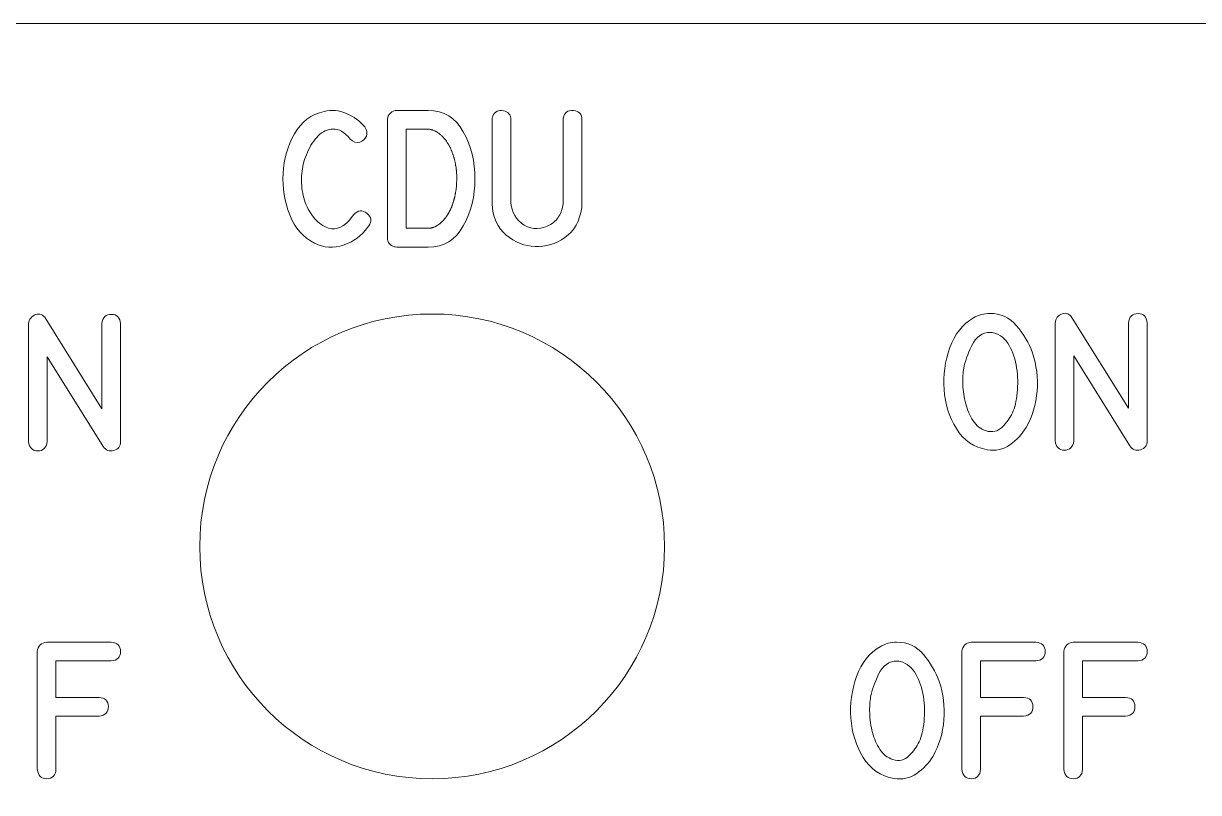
# Model space of a CAD drawing. Header units: millimetres. Extents: x -77 to 69, y -94 to 121.
# Drawn here: x -27.13 to 3.21, y 101.46 to 121.31 of the extents above; entities that cross this region are included whole.
import ezdxf

# ---------------------------------------------------------------- set-up
doc = ezdxf.new("R2010")
doc.units = ezdxf.units.MM
doc.header["$MEASUREMENT"] = 0
doc.layers.add('Cut', color=7, linetype='Continuous')
doc.layers.add('Engrave', color=7, linetype='Continuous', plot=False)

msp = doc.modelspace()

# ---------------------------------------------------------------- linework, layer by layer
at = {"layer": 'Cut', "color": 250, "lineweight": 9}
msp.add_ellipse((-16.5769, 107.8133), major_axis=(6.0001, 0), ratio=0.9999833, dxfattribs=at)
at = {"layer": 'Cut', "lineweight": 9}
msp.add_open_spline([(58.6855, 119.8133), (58.6853, 120.2114), (58.5269, 120.5931), (58.2452, 120.8744), (58.2452, 120.8744), (57.9636, 121.1557), (57.5836, 121.3136), (57.1855, 121.3133), (57.1855, 121.3133), (57.1855, 121.3133), (-64.3395, 121.3133), (-64.3395, 121.3133), (-64.3395, 121.3133), (-64.7375, 121.3131), (-65.1192, 121.1547), (-65.4005, 120.873), (-65.4005, 120.873), (-65.6818, 120.5914), (-65.8397, 120.2114), (-65.8395, 119.8133), (-65.8395, 119.8133), (-65.8395, 119.8133), (-65.8395, 107.8258), (-65.8395, 107.8258), (-65.8395, 107.8258), (-65.8385, 106.2355), (-66.4692, 104.71), (-67.593, 103.5848), (-67.593, 103.5848), (-68.7168, 102.4595), (-70.2492, 101.8268), (-71.8395, 101.8258), (-71.8395, 101.8258), (-71.8395, 101.8258), (-74.302, 101.8258), (-74.302, 101.8258), (-74.302, 101.8258), (-74.7, 101.8256), (-75.0817, 101.6672), (-75.363, 101.3855), (-75.363, 101.3855), (-75.6443, 101.1039), (-75.8022, 100.7239), (-75.802, 100.3258), (-75.802, 100.3258), (-75.802, 100.3258), (-75.802, 77.2258), (-75.802, 77.2258), (-75.802, 77.2258), (-75.8017, 76.8277), (-75.6433, 76.4461), (-75.3617, 76.1648), (-75.3617, 76.1648), (-75.08, 75.8835), (-74.7, 75.7256), (-74.302, 75.7258), (-74.302, 75.7258), (-74.302, 75.7258), (-71.8395, 75.7258), (-71.8395, 75.7258), (-71.8395, 75.7258), (-70.2492, 75.7268), (-68.7236, 75.0961), (-67.5984, 73.9723), (-67.5984, 73.9723), (-66.4732, 72.8485), (-65.8405, 71.3161), (-65.8395, 69.7258), (-65.8395, 69.7258), (-65.8395, 69.7258), (-65.8395, 57.7383), (-65.8395, 57.7383), (-65.8395, 57.7383), (-65.8392, 57.3402), (-65.6808, 56.9586), (-65.3992, 56.6773), (-65.3992, 56.6773), (-65.1175, 56.396), (-64.7375, 56.2381), (-64.3395, 56.2383), (-64.3395, 56.2383), (-64.3395, 56.2383), (57.1855, 56.2383), (57.1855, 56.2383), (57.1855, 56.2383), (57.5836, 56.2386), (57.9653, 56.397), (58.2466, 56.6786), (58.2466, 56.6786), (58.5279, 56.9603), (58.6858, 57.3402), (58.6855, 57.7383), (58.6855, 57.7383), (58.6855, 57.7383), (58.6855, 69.7258), (58.6855, 69.7258), (58.6855, 69.7258), (58.6845, 71.3161), (59.3153, 72.8417), (60.4391, 73.9669), (60.4391, 73.9669), (61.5629, 75.0921), (63.0952, 75.7248), (64.6855, 75.7258), (64.6855, 75.7258), (64.6855, 75.7258), (67.148, 75.7258), (67.148, 75.7258), (67.148, 75.7258), (67.5461, 75.7261), (67.9278, 75.8845), (68.2091, 76.1661), (68.2091, 76.1661), (68.4904, 76.4478), (68.6483, 76.8277), (68.648, 77.2258), (68.648, 77.2258), (68.648, 77.2258), (68.648, 100.3258), (68.648, 100.3258), (68.648, 100.3258), (68.6478, 100.7239), (68.4894, 101.1056), (68.2077, 101.3869), (68.2077, 101.3869), (67.9261, 101.6682), (67.5461, 101.8261), (67.148, 101.8258), (67.148, 101.8258), (67.148, 101.8258), (64.6855, 101.8258), (64.6855, 101.8258), (64.6855, 101.8258), (63.0952, 101.8248), (61.5697, 102.4556), (60.4445, 103.5794), (60.4445, 103.5794), (59.3192, 104.7032), (58.6865, 106.2355), (58.6855, 107.8258), (58.6855, 107.8258), (58.6855, 107.8258), (58.6855, 119.8133), (58.6855, 119.8133)], degree=3, knots=[0, 0, 0, 0, 0.027027, 0.027027, 0.027027, 0.027027, 0.0540541, 0.0540541, 0.0540541, 0.0540541, 0.0810811, 0.0810811, 0.0810811, 0.0810811, 0.1081081, 0.1081081, 0.1081081, 0.1081081, 0.1351351, 0.1351351, 0.1351351, 0.1351351, 0.1621622, 0.1621622, 0.1621622, 0.1621622, 0.1891892, 0.1891892, 0.1891892, 0.1891892, 0.2162162, 0.2162162, 0.2162162, 0.2162162, 0.2432432, 0.2432432, 0.2432432, 0.2432432, 0.2702703, 0.2702703, 0.2702703, 0.2702703, 0.2972973, 0.2972973, 0.2972973, 0.2972973, 0.3243243, 0.3243243, 0.3243243, 0.3243243, 0.3513514, 0.3513514, 0.3513514, 0.3513514, 0.3783784, 0.3783784, 0.3783784, 0.3783784, 0.4054054, 0.4054054, 0.4054054, 0.4054054, 0.4324324, 0.4324324, 0.4324324, 0.4324324, 0.4594595, 0.4594595, 0.4594595, 0.4594595, 0.4864865, 0.4864865, 0.4864865, 0.4864865, 0.5135135, 0.5135135, 0.5135135, 0.5135135, 0.5405405, 0.5405405, 0.5405405, 0.5405405, 0.5675676, 0.5675676, 0.5675676, 0.5675676, 0.5945946, 0.5945946, 0.5945946, 0.5945946, 0.6216216, 0.6216216, 0.6216216, 0.6216216, 0.6486486, 0.6486486, 0.6486486, 0.6486486, 0.6756757, 0.6756757, 0.6756757, 0.6756757, 0.7027027, 0.7027027, 0.7027027, 0.7027027, 0.7297297, 0.7297297, 0.7297297, 0.7297297, 0.7567568, 0.7567568, 0.7567568, 0.7567568, 0.7837838, 0.7837838, 0.7837838, 0.7837838, 0.8108108, 0.8108108, 0.8108108, 0.8108108, 0.8378378, 0.8378378, 0.8378378, 0.8378378, 0.8648649, 0.8648649, 0.8648649, 0.8648649, 0.8918919, 0.8918919, 0.8918919, 0.8918919, 0.9189189, 0.9189189, 0.9189189, 0.9189189, 0.9459459, 0.9459459, 0.9459459, 0.9459459, 1, 1, 1, 1], dxfattribs=at)
at = {"layer": 'Engrave', "color": 240, "lineweight": 9}
for points, knots in [([(-18.2116, 116.092), (-18.2116, 116.092), (-18.2269, 116.0691), (-18.2269, 116.0691), (-18.2269, 116.0691), (-18.2304, 116.065), (-18.2333, 116.0608), (-18.2357, 116.0573), (-18.2357, 116.0573), (-18.2374, 116.0538), (-18.2398, 116.0503), (-18.2421, 116.0467), (-18.2421, 116.0467), (-18.3997, 115.8345), (-18.6061, 115.6834), (-18.8618, 115.5928), (-18.8618, 115.5928), (-19.117, 115.5029), (-19.3687, 115.5193), (-19.6168, 115.6422), (-19.6168, 115.6422), (-19.9049, 115.7857), (-20.1165, 116.0291), (-20.2518, 116.3724), (-20.2518, 116.3724), (-20.3864, 116.7158), (-20.4446, 117.0727), (-20.4258, 117.4431), (-20.4258, 117.4431), (-20.4064, 117.8135), (-20.3088, 118.1533), (-20.133, 118.4638), (-20.133, 118.4638), (-19.9566, 118.7736), (-19.7008, 118.9677), (-19.3651, 119.0459), (-19.3651, 119.0459), (-19.1723, 119.0905), (-18.98, 119.0717), (-18.7883, 118.99), (-18.7883, 118.99), (-18.5967, 118.9077), (-18.4391, 118.7925), (-18.3162, 118.6443), (-18.3162, 118.6443), (-18.315, 118.6443), (-18.3121, 118.6408), (-18.308, 118.6325), (-18.308, 118.6325), (-18.2551, 118.5637), (-18.2439, 118.4879), (-18.2751, 118.4062), (-18.2751, 118.4062), (-18.3062, 118.3239), (-18.3627, 118.2727), (-18.4456, 118.2515), (-18.4456, 118.2515), (-18.5338, 118.2286), (-18.6155, 118.2551), (-18.6902, 118.3309), (-18.6902, 118.3309), (-18.8442, 118.5102), (-18.9924, 118.5961), (-19.1346, 118.5896), (-19.1346, 118.5896), (-19.2769, 118.5826), (-19.4045, 118.5238), (-19.5168, 118.4138), (-19.5168, 118.4138), (-19.6297, 118.3033), (-19.7232, 118.1622), (-19.7979, 117.9899), (-19.7979, 117.9899), (-19.8725, 117.8176), (-19.9184, 117.6565), (-19.9354, 117.506), (-19.9354, 117.506), (-19.956, 117.3385), (-19.9542, 117.1697), (-19.9296, 117.0004), (-19.9296, 117.0004), (-19.9049, 116.8311), (-19.8531, 116.6717), (-19.7737, 116.5224), (-19.7737, 116.5224), (-19.6356, 116.2607), (-19.4621, 116.0967), (-19.2528, 116.0309), (-19.2528, 116.0309), (-19.0429, 115.9644), (-18.8383, 116.065), (-18.6384, 116.3313), (-18.6384, 116.3313), (-18.629, 116.3425), (-18.6184, 116.3578), (-18.6055, 116.376), (-18.6055, 116.376), (-18.4979, 116.4953), (-18.3838, 116.5077), (-18.2639, 116.413), (-18.2639, 116.413), (-18.144, 116.3184), (-18.1263, 116.2114), (-18.2116, 116.092)], [0, 0, 0, 0, 0.037037, 0.037037, 0.037037, 0.037037, 0.0740741, 0.0740741, 0.0740741, 0.0740741, 0.1111111, 0.1111111, 0.1111111, 0.1111111, 0.1481481, 0.1481481, 0.1481481, 0.1481481, 0.1851852, 0.1851852, 0.1851852, 0.1851852, 0.2222222, 0.2222222, 0.2222222, 0.2222222, 0.2592593, 0.2592593, 0.2592593, 0.2592593, 0.2962963, 0.2962963, 0.2962963, 0.2962963, 0.3333333, 0.3333333, 0.3333333, 0.3333333, 0.3703704, 0.3703704, 0.3703704, 0.3703704, 0.4074074, 0.4074074, 0.4074074, 0.4074074, 0.4444444, 0.4444444, 0.4444444, 0.4444444, 0.4814815, 0.4814815, 0.4814815, 0.4814815, 0.5185185, 0.5185185, 0.5185185, 0.5185185, 0.5555556, 0.5555556, 0.5555556, 0.5555556, 0.5925926, 0.5925926, 0.5925926, 0.5925926, 0.6296296, 0.6296296, 0.6296296, 0.6296296, 0.6666667, 0.6666667, 0.6666667, 0.6666667, 0.7037037, 0.7037037, 0.7037037, 0.7037037, 0.7407407, 0.7407407, 0.7407407, 0.7407407, 0.7777778, 0.7777778, 0.7777778, 0.7777778, 0.8148148, 0.8148148, 0.8148148, 0.8148148, 0.8518519, 0.8518519, 0.8518519, 0.8518519, 0.8888889, 0.8888889, 0.8888889, 0.8888889, 0.9259259, 0.9259259, 0.9259259, 0.9259259, 1, 1, 1, 1]), ([(-17.4895, 119.0682), (-17.4895, 119.0682), (-16.6782, 119.0682), (-16.6782, 119.0682), (-16.6782, 119.0682), (-16.2748, 119.0682), (-15.9732, 118.8848), (-15.7721, 118.5173), (-15.7721, 118.5173), (-15.5711, 118.1498), (-15.4705, 117.7453), (-15.4705, 117.3043), (-15.4705, 117.3043), (-15.4705, 116.8634), (-15.5716, 116.4595), (-15.7727, 116.092), (-15.7727, 116.092), (-15.9744, 115.7245), (-16.276, 115.5405), (-16.6782, 115.5405), (-16.6782, 115.5405), (-16.6782, 115.5405), (-17.4895, 115.5405), (-17.4895, 115.5405), (-17.4895, 115.5405), (-17.4895, 115.5405), (-17.486, 115.5405), (-17.486, 115.5405), (-17.486, 115.5405), (-17.486, 115.5405), (-17.4895, 115.5405), (-17.4895, 115.5405), (-17.4895, 115.5405), (-17.5272, 115.5464), (-17.5477, 115.5499), (-17.5513, 115.5511), (-17.5513, 115.5511), (-17.6706, 115.5793), (-17.73, 115.6575), (-17.7288, 115.7851), (-17.7288, 115.7851), (-17.7288, 115.7851), (-17.7306, 115.7851), (-17.7306, 115.7851), (-17.7306, 115.7851), (-17.7306, 115.7851), (-17.7288, 118.8271), (-17.7288, 118.8271), (-17.7288, 118.8271), (-17.73, 118.8307), (-17.7306, 118.8354), (-17.7306, 118.8407), (-17.7306, 118.8407), (-17.7271, 118.9042), (-17.7024, 118.9577), (-17.6559, 119.0018), (-17.6559, 119.0018), (-17.6089, 119.0459), (-17.553, 119.0682), (-17.4878, 119.0682), (-17.4878, 119.0682), (-17.4878, 119.0682), (-17.4895, 119.0682), (-17.4895, 119.0682)], [0, 0, 0, 0, 0.0588235, 0.0588235, 0.0588235, 0.0588235, 0.1176471, 0.1176471, 0.1176471, 0.1176471, 0.1764706, 0.1764706, 0.1764706, 0.1764706, 0.2352941, 0.2352941, 0.2352941, 0.2352941, 0.2941176, 0.2941176, 0.2941176, 0.2941176, 0.3529412, 0.3529412, 0.3529412, 0.3529412, 0.4117647, 0.4117647, 0.4117647, 0.4117647, 0.4705882, 0.4705882, 0.4705882, 0.4705882, 0.5294118, 0.5294118, 0.5294118, 0.5294118, 0.5882353, 0.5882353, 0.5882353, 0.5882353, 0.6470588, 0.6470588, 0.6470588, 0.6470588, 0.7058824, 0.7058824, 0.7058824, 0.7058824, 0.7647059, 0.7647059, 0.7647059, 0.7647059, 0.8235294, 0.8235294, 0.8235294, 0.8235294, 0.8823529, 0.8823529, 0.8823529, 0.8823529, 1, 1, 1, 1]), ([(-12.7095, 116.7035), (-12.7095, 116.7035), (-12.7095, 116.6688), (-12.7095, 116.6688), (-12.7095, 116.6688), (-12.713, 116.6112), (-12.7154, 116.5771), (-12.716, 116.5653), (-12.716, 116.5653), (-12.7642, 116.2143), (-12.9088, 115.955), (-13.1487, 115.7874), (-13.1487, 115.7874), (-13.3886, 115.6205), (-13.6449, 115.5423), (-13.9165, 115.5534), (-13.9165, 115.5534), (-14.1888, 115.5646), (-14.4381, 115.6634), (-14.6632, 115.8503), (-14.6632, 115.8503), (-14.889, 116.0379), (-15.0119, 116.3107), (-15.0313, 116.6688), (-15.0313, 116.6688), (-15.0313, 116.6688), (-15.0313, 116.7035), (-15.0313, 116.7035), (-15.0313, 116.7035), (-15.0313, 116.7035), (-15.0313, 118.8271), (-15.0313, 118.8271), (-15.0313, 118.8271), (-15.0313, 118.8612), (-15.0248, 118.8924), (-15.0125, 118.92), (-15.0125, 118.92), (-14.9572, 119.0406), (-14.8655, 119.0882), (-14.7373, 119.0629), (-14.7373, 119.0629), (-14.6097, 119.0376), (-14.5457, 118.9588), (-14.5457, 118.8271), (-14.5457, 118.8271), (-14.5457, 118.8271), (-14.5457, 116.7035), (-14.5457, 116.7035), (-14.5457, 116.7035), (-14.5286, 116.4389), (-14.4122, 116.2413), (-14.197, 116.1108), (-14.197, 116.1108), (-13.9812, 115.9797), (-13.7549, 115.9856), (-13.5173, 116.1279), (-13.5173, 116.1279), (-13.4103, 116.1908), (-13.3321, 116.2725), (-13.2821, 116.3724), (-13.2821, 116.3724), (-13.2322, 116.4724), (-13.2028, 116.5829), (-13.1934, 116.7035), (-13.1934, 116.7035), (-13.1934, 116.7035), (-13.1934, 118.8271), (-13.1934, 118.8271), (-13.1934, 118.8271), (-13.1934, 118.8477), (-13.1922, 118.863), (-13.1898, 118.8736), (-13.1898, 118.8736), (-13.1634, 119.0147), (-13.077, 119.0788), (-12.93, 119.0647), (-12.93, 119.0647), (-12.783, 119.0511), (-12.7095, 118.9718), (-12.7095, 118.8271), (-12.7095, 118.8271), (-12.7095, 118.8271), (-12.7095, 116.7035), (-12.7095, 116.7035)], [0, 0, 0, 0, 0.0454545, 0.0454545, 0.0454545, 0.0454545, 0.0909091, 0.0909091, 0.0909091, 0.0909091, 0.1363636, 0.1363636, 0.1363636, 0.1363636, 0.1818182, 0.1818182, 0.1818182, 0.1818182, 0.2272727, 0.2272727, 0.2272727, 0.2272727, 0.2727273, 0.2727273, 0.2727273, 0.2727273, 0.3181818, 0.3181818, 0.3181818, 0.3181818, 0.3636364, 0.3636364, 0.3636364, 0.3636364, 0.4090909, 0.4090909, 0.4090909, 0.4090909, 0.4545455, 0.4545455, 0.4545455, 0.4545455, 0.5, 0.5, 0.5, 0.5, 0.5454545, 0.5454545, 0.5454545, 0.5454545, 0.5909091, 0.5909091, 0.5909091, 0.5909091, 0.6363636, 0.6363636, 0.6363636, 0.6363636, 0.6818182, 0.6818182, 0.6818182, 0.6818182, 0.7272727, 0.7272727, 0.7272727, 0.7272727, 0.7727273, 0.7727273, 0.7727273, 0.7727273, 0.8181818, 0.8181818, 0.8181818, 0.8181818, 0.8636364, 0.8636364, 0.8636364, 0.8636364, 0.9090909, 0.9090909, 0.9090909, 0.9090909, 1, 1, 1, 1]), ([(-16.6782, 116.0261), (-16.6758, 116.0261), (-16.6735, 116.0261), (-16.6711, 116.0261), (-16.6711, 116.0261), (-16.6688, 116.0261), (-16.6658, 116.0261), (-16.6629, 116.0261), (-16.6629, 116.0261), (-16.6605, 116.0261), (-16.6582, 116.0267), (-16.6564, 116.0273), (-16.6564, 116.0273), (-16.6547, 116.0279), (-16.6523, 116.0279), (-16.6488, 116.0279), (-16.6488, 116.0279), (-16.6464, 116.0279), (-16.6441, 116.0285), (-16.6411, 116.0291), (-16.6411, 116.0291), (-16.6382, 116.0297), (-16.6352, 116.0297), (-16.6317, 116.0297), (-16.6317, 116.0297), (-16.6294, 116.0297), (-16.627, 116.0303), (-16.6247, 116.0303), (-16.6247, 116.0303), (-16.6223, 116.0309), (-16.6194, 116.0314), (-16.6158, 116.0314), (-16.6158, 116.0314), (-16.6141, 116.0314), (-16.6117, 116.0314), (-16.6094, 116.032), (-16.6094, 116.032), (-16.607, 116.0326), (-16.6041, 116.0332), (-16.6006, 116.0332), (-16.6006, 116.0332), (-16.5959, 116.0356), (-16.5912, 116.0367), (-16.587, 116.0367), (-16.587, 116.0367), (-16.5847, 116.0367), (-16.5823, 116.0373), (-16.58, 116.0391), (-16.58, 116.0391), (-16.5776, 116.0408), (-16.5747, 116.0426), (-16.5712, 116.0432), (-16.5712, 116.0432), (-16.5688, 116.0432), (-16.5665, 116.0438), (-16.5635, 116.0444), (-16.5635, 116.0444), (-16.5606, 116.045), (-16.5576, 116.0455), (-16.5541, 116.0467), (-16.5541, 116.0467), (-16.5518, 116.0467), (-16.5494, 116.0473), (-16.5471, 116.0485), (-16.5471, 116.0485), (-16.5447, 116.0497), (-16.5424, 116.0508), (-16.5388, 116.052), (-16.5388, 116.052), (-16.5318, 116.0544), (-16.5265, 116.0567), (-16.523, 116.0591), (-16.523, 116.0591), (-16.5024, 116.0661), (-16.4965, 116.0679), (-16.5059, 116.0661), (-16.5059, 116.0661), (-16.5035, 116.0661), (-16.5012, 116.0667), (-16.4988, 116.0685), (-16.4988, 116.0685), (-16.4965, 116.0702), (-16.4936, 116.0714), (-16.4906, 116.0726), (-16.4906, 116.0726), (-16.48, 116.0797), (-16.4753, 116.0826), (-16.4765, 116.0814), (-16.4765, 116.0814), (-16.4653, 116.0873), (-16.4595, 116.0902), (-16.4595, 116.0902), (-16.4595, 116.0902), (-16.4571, 116.0914), (-16.4547, 116.0926), (-16.4524, 116.0943), (-16.4524, 116.0943), (-16.45, 116.0961), (-16.4471, 116.0979), (-16.4436, 116.1002), (-16.4436, 116.1002), (-16.4336, 116.1073), (-16.4283, 116.1108), (-16.4283, 116.1108), (-16.4283, 116.1108), (-16.4259, 116.112), (-16.4236, 116.1132), (-16.4206, 116.1149), (-16.4206, 116.1149), (-16.4177, 116.1167), (-16.4148, 116.1185), (-16.4112, 116.1208), (-16.4112, 116.1208), (-16.4089, 116.122), (-16.4065, 116.1237), (-16.4042, 116.1261), (-16.4042, 116.1261), (-16.4018, 116.1284), (-16.3989, 116.1308), (-16.3954, 116.1332), (-16.3954, 116.1332), (-16.3936, 116.1343), (-16.3912, 116.1355), (-16.3889, 116.1373), (-16.3889, 116.1373), (-16.3865, 116.139), (-16.3836, 116.1414), (-16.3801, 116.1431), (-16.3801, 116.1431), (-16.3777, 116.1455), (-16.3718, 116.1502), (-16.363, 116.1573), (-16.363, 116.1573), (-16.3536, 116.1667), (-16.3489, 116.1708), (-16.3489, 116.1708), (-16.3489, 116.1708), (-16.3466, 116.1731), (-16.3448, 116.1755), (-16.3425, 116.1778), (-16.3425, 116.1778), (-16.3401, 116.1802), (-16.3372, 116.1831), (-16.3336, 116.1867), (-16.3336, 116.1867), (-16.3313, 116.189), (-16.3289, 116.1908), (-16.3266, 116.1931), (-16.3266, 116.1931), (-16.3242, 116.1955), (-16.3219, 116.1984), (-16.3183, 116.2019), (-16.3183, 116.2019), (-16.3148, 116.2043), (-16.3095, 116.209), (-16.3025, 116.2155), (-16.3025, 116.2155), (-16.3001, 116.2178), (-16.2978, 116.2202), (-16.296, 116.2225), (-16.296, 116.2225), (-16.2937, 116.2249), (-16.2907, 116.2278), (-16.2872, 116.2313), (-16.2872, 116.2313), (-16.2848, 116.2337), (-16.2825, 116.236), (-16.2801, 116.239), (-16.2801, 116.239), (-16.2778, 116.2419), (-16.2748, 116.2449), (-16.2719, 116.2484), (-16.2719, 116.2484), (-16.2578, 116.2666), (-16.2531, 116.2725), (-16.2578, 116.2654), (-16.2578, 116.2654), (-16.2496, 116.2737), (-16.2449, 116.2801), (-16.2425, 116.2848), (-16.2425, 116.2848), (-16.2319, 116.2984), (-16.2272, 116.3048), (-16.2284, 116.3037), (-16.2284, 116.3037), (-16.226, 116.3072), (-16.2237, 116.3101), (-16.2219, 116.3131), (-16.2219, 116.3131), (-16.2196, 116.316), (-16.2166, 116.3189), (-16.2131, 116.3225), (-16.2131, 116.3225), (-16.2107, 116.326), (-16.209, 116.3295), (-16.2072, 116.3331), (-16.2072, 116.3331), (-16.2055, 116.3366), (-16.2025, 116.3395), (-16.1996, 116.3431), (-16.1996, 116.3431), (-16.1984, 116.3466), (-16.1961, 116.3501), (-16.1931, 116.3542), (-16.1931, 116.3542), (-16.1902, 116.3583), (-16.1878, 116.3619), (-16.1855, 116.3654), (-16.1855, 116.3654), (-16.1784, 116.3748), (-16.1743, 116.3819), (-16.1719, 116.3866), (-16.1719, 116.3866), (-16.1696, 116.3895), (-16.1672, 116.3936), (-16.1655, 116.3977), (-16.1655, 116.3977), (-16.1637, 116.4013), (-16.1614, 116.4054), (-16.1578, 116.4089), (-16.1578, 116.4089), (-16.1555, 116.4118), (-16.1537, 116.416), (-16.152, 116.4201), (-16.152, 116.4201), (-16.1502, 116.4236), (-16.1478, 116.4277), (-16.1443, 116.4312), (-16.1443, 116.4312), (-16.142, 116.4365), (-16.1384, 116.4442), (-16.1337, 116.4536), (-16.1337, 116.4536), (-16.1314, 116.4571), (-16.1296, 116.4606), (-16.1278, 116.4653), (-16.1278, 116.4653), (-16.1261, 116.47), (-16.1237, 116.4748), (-16.1202, 116.4795), (-16.1202, 116.4795), (-16.1179, 116.483), (-16.1155, 116.4865), (-16.1137, 116.4906), (-16.1137, 116.4906), (-16.1126, 116.4947), (-16.1096, 116.4989), (-16.1061, 116.5036), (-16.1061, 116.5036), (-16.1049, 116.5071), (-16.1037, 116.5106), (-16.102, 116.5153), (-16.102, 116.5153), (-16.1002, 116.52), (-16.0985, 116.5247), (-16.0961, 116.5294), (-16.0961, 116.5294), (-16.0926, 116.5347), (-16.0885, 116.5435), (-16.0838, 116.5553), (-16.0838, 116.5553), (-16.0726, 116.5835), (-16.0685, 116.5929), (-16.072, 116.5823), (-16.072, 116.5823), (-16.0708, 116.5859), (-16.0691, 116.5906), (-16.0673, 116.5953), (-16.0673, 116.5953), (-16.0655, 116.6006), (-16.0638, 116.6059), (-16.0614, 116.61), (-16.0614, 116.61), (-16.0602, 116.6147), (-16.0591, 116.6194), (-16.0573, 116.6241), (-16.0573, 116.6241), (-16.0555, 116.6288), (-16.0532, 116.6335), (-16.0514, 116.6394), (-16.0514, 116.6394), (-16.0479, 116.65), (-16.0449, 116.6588), (-16.0426, 116.667), (-16.0426, 116.667), (-16.0414, 116.6717), (-16.0402, 116.6764), (-16.0385, 116.6811), (-16.0385, 116.6811), (-16.0367, 116.6852), (-16.0344, 116.6905), (-16.032, 116.6964), (-16.032, 116.6964), (-16.0367, 116.6847), (-16.0338, 116.6946), (-16.0238, 116.7258), (-16.0238, 116.7258), (-16.0214, 116.7311), (-16.0179, 116.7411), (-16.0132, 116.7546), (-16.0132, 116.7546), (-16.0132, 116.7593), (-16.0126, 116.7646), (-16.0108, 116.7693), (-16.0108, 116.7693), (-16.0091, 116.7746), (-16.0073, 116.7799), (-16.0061, 116.7858), (-16.0061, 116.7858), (-16.005, 116.7905), (-16.0038, 116.7952), (-16.0026, 116.8005), (-16.0026, 116.8005), (-16.002, 116.8058), (-16.0003, 116.8111), (-15.9979, 116.8169), (-15.9979, 116.8169), (-15.9979, 116.8205), (-15.9967, 116.8246), (-15.995, 116.8299), (-15.995, 116.8299), (-15.9932, 116.8352), (-15.992, 116.8405), (-15.9909, 116.8463), (-15.9909, 116.8463), (-15.9897, 116.854), (-15.9879, 116.8652), (-15.9856, 116.8787), (-15.9856, 116.8787), (-15.9856, 116.8834), (-15.985, 116.8881), (-15.9832, 116.8934), (-15.9832, 116.8934), (-15.9814, 116.8987), (-15.9797, 116.904), (-15.9791, 116.9098), (-15.9791, 116.9098), (-15.9791, 116.9145), (-15.9785, 116.9192), (-15.9773, 116.9245), (-15.9773, 116.9245), (-15.9762, 116.9298), (-15.975, 116.9351), (-15.9738, 116.941), (-15.9738, 116.941), (-15.9726, 116.9492), (-15.9709, 116.9598), (-15.9685, 116.9739), (-15.9685, 116.9739), (-15.9685, 116.978), (-15.9673, 116.9833), (-15.9656, 116.9892), (-15.9656, 116.9892), (-15.9644, 116.9951), (-15.9626, 117.0004), (-15.9615, 117.0063), (-15.9615, 117.0063), (-15.9615, 117.0145), (-15.9603, 117.0251), (-15.9579, 117.0392), (-15.9579, 117.0392), (-15.9579, 117.0439), (-15.9579, 117.0486), (-15.9573, 117.0539), (-15.9573, 117.0539), (-15.9568, 117.0592), (-15.9556, 117.0651), (-15.9544, 117.0715), (-15.9544, 117.0715), (-15.9526, 117.0856), (-15.9515, 117.0962), (-15.9515, 117.1044), (-15.9515, 117.1044), (-15.9503, 117.1127), (-15.9497, 117.1233), (-15.9497, 117.1374), (-15.9497, 117.1374), (-15.9485, 117.1456), (-15.9479, 117.1568), (-15.9479, 117.1715), (-15.9479, 117.1715), (-15.9468, 117.1797), (-15.9462, 117.1909), (-15.9462, 117.2044), (-15.9462, 117.2044), (-15.9462, 117.2103), (-15.9456, 117.2156), (-15.945, 117.2209), (-15.945, 117.2209), (-15.9444, 117.2262), (-15.9438, 117.232), (-15.9426, 117.2391), (-15.9426, 117.2391), (-15.9426, 117.2438), (-15.9421, 117.2485), (-15.9415, 117.2538), (-15.9415, 117.2538), (-15.9415, 117.2585), (-15.9409, 117.265), (-15.9409, 117.2714), (-15.9409, 117.2714), (-15.9409, 117.2761), (-15.9409, 117.2814), (-15.9409, 117.2873), (-15.9409, 117.2873), (-15.9409, 117.2926), (-15.9409, 117.2985), (-15.9409, 117.3043), (-15.9409, 117.3043), (-15.9409, 117.3102), (-15.9409, 117.3155), (-15.9409, 117.3208), (-15.9409, 117.3208), (-15.9409, 117.3261), (-15.9409, 117.3314), (-15.9409, 117.3373), (-15.9409, 117.3373), (-15.9409, 117.3426), (-15.9415, 117.3484), (-15.9415, 117.3531), (-15.9415, 117.3531), (-15.9421, 117.3584), (-15.9426, 117.3649), (-15.9426, 117.3714), (-15.9426, 117.3714), (-15.9426, 117.3761), (-15.9426, 117.3814), (-15.9426, 117.3873), (-15.9426, 117.3873), (-15.9426, 117.3925), (-15.9426, 117.3984), (-15.9426, 117.4043), (-15.9426, 117.4043), (-15.9426, 117.4114), (-15.9438, 117.4225), (-15.9462, 117.439), (-15.9462, 117.439), (-15.9462, 117.4525), (-15.9468, 117.4631), (-15.9479, 117.4696), (-15.9479, 117.4696), (-15.9479, 117.4778), (-15.9491, 117.4896), (-15.9515, 117.506), (-15.9515, 117.506), (-15.9515, 117.5195), (-15.9521, 117.5301), (-15.9532, 117.5372), (-15.9532, 117.5372), (-15.9532, 117.5448), (-15.9538, 117.556), (-15.9562, 117.5695), (-15.9562, 117.5695), (-15.9573, 117.5742), (-15.9585, 117.5795), (-15.9591, 117.5854), (-15.9591, 117.5854), (-15.9597, 117.5907), (-15.9597, 117.5966), (-15.9597, 117.6024), (-15.9597, 117.6024), (-15.962, 117.616), (-15.9644, 117.6271), (-15.9668, 117.6354), (-15.9668, 117.6354), (-15.9679, 117.6395), (-15.9691, 117.6448), (-15.9703, 117.6495), (-15.9703, 117.6495), (-15.9715, 117.6548), (-15.972, 117.6601), (-15.972, 117.6659), (-15.972, 117.6659), (-15.9732, 117.6742), (-15.975, 117.6848), (-15.9773, 117.6989), (-15.9773, 117.6989), (-15.9785, 117.7071), (-15.9797, 117.7177), (-15.982, 117.7318), (-15.982, 117.7318), (-15.9867, 117.7453), (-15.9897, 117.7559), (-15.9909, 117.7624), (-15.9909, 117.7624), (-15.9932, 117.7765), (-15.995, 117.7859), (-15.9961, 117.7918), (-15.9961, 117.7918), (-15.9985, 117.7965), (-16.0003, 117.8012), (-16.0014, 117.8065), (-16.0014, 117.8065), (-16.0026, 117.8118), (-16.0032, 117.817), (-16.0044, 117.8229), (-16.0044, 117.8229), (-16.0056, 117.8276), (-16.0073, 117.8323), (-16.0097, 117.8376), (-16.0097, 117.8376), (-16.012, 117.8429), (-16.0132, 117.8482), (-16.0132, 117.8541), (-16.0132, 117.8541), (-16.0238, 117.8847), (-16.0267, 117.8947), (-16.022, 117.8829), (-16.022, 117.8829), (-16.0244, 117.8911), (-16.0267, 117.9011), (-16.0302, 117.9123), (-16.0302, 117.9123), (-16.0326, 117.9158), (-16.035, 117.9199), (-16.0367, 117.9252), (-16.0367, 117.9252), (-16.0385, 117.9305), (-16.0397, 117.9352), (-16.0408, 117.9399), (-16.0408, 117.9399), (-16.042, 117.9435), (-16.0455, 117.9534), (-16.0514, 117.9693), (-16.0514, 117.9693), (-16.0555, 117.9805), (-16.0591, 117.9899), (-16.0614, 117.997), (-16.0614, 117.997), (-16.0638, 118.0005), (-16.0655, 118.0046), (-16.0673, 118.0099), (-16.0673, 118.0099), (-16.0691, 118.0152), (-16.0708, 118.0199), (-16.072, 118.0246), (-16.072, 118.0246), (-16.0743, 118.0275), (-16.0767, 118.0316), (-16.0785, 118.0363), (-16.0785, 118.0363), (-16.0808, 118.0411), (-16.0826, 118.0458), (-16.0838, 118.0505), (-16.0838, 118.0505), (-16.0885, 118.0616), (-16.0926, 118.0704), (-16.0961, 118.0763), (-16.0961, 118.0763), (-16.1008, 118.0875), (-16.1037, 118.0957), (-16.1061, 118.1004), (-16.1061, 118.1004), (-16.1108, 118.1116), (-16.1149, 118.1204), (-16.1184, 118.1257), (-16.1184, 118.1257), (-16.1208, 118.1292), (-16.1231, 118.1334), (-16.1249, 118.1375), (-16.1249, 118.1375), (-16.1273, 118.141), (-16.129, 118.1451), (-16.1302, 118.1486), (-16.1302, 118.1486), (-16.1373, 118.1598), (-16.142, 118.168), (-16.1443, 118.1728), (-16.1443, 118.1728), (-16.1543, 118.1886), (-16.159, 118.1963), (-16.1578, 118.1951), (-16.1578, 118.1951), (-16.1614, 118.1986), (-16.1637, 118.2021), (-16.1655, 118.2063), (-16.1655, 118.2063), (-16.1672, 118.2104), (-16.1696, 118.2139), (-16.1719, 118.2174), (-16.1719, 118.2174), (-16.1743, 118.2221), (-16.1784, 118.2286), (-16.1855, 118.238), (-16.1855, 118.238), (-16.1878, 118.2415), (-16.1902, 118.2451), (-16.1925, 118.248), (-16.1925, 118.248), (-16.1949, 118.2515), (-16.1966, 118.2551), (-16.1978, 118.2586), (-16.1978, 118.2586), (-16.2031, 118.2692), (-16.2131, 118.2821), (-16.2266, 118.298), (-16.2266, 118.298), (-16.229, 118.3003), (-16.2384, 118.3133), (-16.2543, 118.3362), (-16.2543, 118.3362), (-16.2684, 118.3521), (-16.2784, 118.3638), (-16.2854, 118.3709), (-16.2854, 118.3709), (-16.2925, 118.3785), (-16.3025, 118.3897), (-16.3166, 118.4032), (-16.3166, 118.4032), (-16.3254, 118.4138), (-16.3354, 118.4232), (-16.346, 118.4326), (-16.346, 118.4326), (-16.3536, 118.4385), (-16.3648, 118.4467), (-16.3783, 118.4585), (-16.3783, 118.4585), (-16.3901, 118.4679), (-16.4007, 118.4761), (-16.4112, 118.4844), (-16.4112, 118.4844), (-16.4377, 118.5014), (-16.4483, 118.5091), (-16.4436, 118.5067), (-16.4436, 118.5067), (-16.4671, 118.5202), (-16.4771, 118.5267), (-16.4747, 118.5255), (-16.4747, 118.5255), (-16.4747, 118.5255), (-16.4853, 118.5308), (-16.5059, 118.5414), (-16.5059, 118.5414), (-16.5106, 118.5432), (-16.5212, 118.5473), (-16.5388, 118.5532), (-16.5388, 118.5532), (-16.5535, 118.559), (-16.5647, 118.5632), (-16.5712, 118.5655), (-16.5712, 118.5655), (-16.577, 118.5661), (-16.5823, 118.5679), (-16.587, 118.5696), (-16.587, 118.5696), (-16.5912, 118.5714), (-16.5959, 118.5731), (-16.6006, 118.5755), (-16.6006, 118.5755), (-16.6211, 118.579), (-16.6317, 118.5808), (-16.6317, 118.5808), (-16.6317, 118.5808), (-16.6388, 118.582), (-16.6488, 118.5826), (-16.6629, 118.5826), (-16.6629, 118.5826), (-16.6658, 118.5826), (-16.6688, 118.5826), (-16.6711, 118.5826), (-16.6711, 118.5826), (-16.6735, 118.5826), (-16.6758, 118.5826), (-16.6782, 118.5826), (-16.6782, 118.5826), (-16.6782, 118.5826), (-17.2467, 118.5826), (-17.2467, 118.5826), (-17.2467, 118.5826), (-17.2467, 118.5826), (-17.2467, 116.0261), (-17.2467, 116.0261), (-17.2467, 116.0261), (-17.2467, 116.0261), (-17.2467, 116.0261), (-17.2467, 116.0261), (-17.2467, 116.0261), (-17.2467, 116.0261), (-16.6782, 116.0261), (-16.6782, 116.0261)], [0, 0, 0, 0, 0.005848, 0.005848, 0.005848, 0.005848, 0.0116959, 0.0116959, 0.0116959, 0.0116959, 0.0175439, 0.0175439, 0.0175439, 0.0175439, 0.0233918, 0.0233918, 0.0233918, 0.0233918, 0.0292398, 0.0292398, 0.0292398, 0.0292398, 0.0350877, 0.0350877, 0.0350877, 0.0350877, 0.0409357, 0.0409357, 0.0409357, 0.0409357, 0.0467836, 0.0467836, 0.0467836, 0.0467836, 0.0526316, 0.0526316, 0.0526316, 0.0526316, 0.0584795, 0.0584795, 0.0584795, 0.0584795, 0.0643275, 0.0643275, 0.0643275, 0.0643275, 0.0701754, 0.0701754, 0.0701754, 0.0701754, 0.0760234, 0.0760234, 0.0760234, 0.0760234, 0.0818713, 0.0818713, 0.0818713, 0.0818713, 0.0877193, 0.0877193, 0.0877193, 0.0877193, 0.0935673, 0.0935673, 0.0935673, 0.0935673, 0.0994152, 0.0994152, 0.0994152, 0.0994152, 0.1052632, 0.1052632, 0.1052632, 0.1052632, 0.1111111, 0.1111111, 0.1111111, 0.1111111, 0.1169591, 0.1169591, 0.1169591, 0.1169591, 0.122807, 0.122807, 0.122807, 0.122807, 0.128655, 0.128655, 0.128655, 0.128655, 0.1345029, 0.1345029, 0.1345029, 0.1345029, 0.1403509, 0.1403509, 0.1403509, 0.1403509, 0.1461988, 0.1461988, 0.1461988, 0.1461988, 0.1520468, 0.1520468, 0.1520468, 0.1520468, 0.1578947, 0.1578947, 0.1578947, 0.1578947, 0.1637427, 0.1637427, 0.1637427, 0.1637427, 0.1695906, 0.1695906, 0.1695906, 0.1695906, 0.1754386, 0.1754386, 0.1754386, 0.1754386, 0.1812865, 0.1812865, 0.1812865, 0.1812865, 0.1871345, 0.1871345, 0.1871345, 0.1871345, 0.1929825, 0.1929825, 0.1929825, 0.1929825, 0.1988304, 0.1988304, 0.1988304, 0.1988304, 0.2046784, 0.2046784, 0.2046784, 0.2046784, 0.2105263, 0.2105263, 0.2105263, 0.2105263, 0.2163743, 0.2163743, 0.2163743, 0.2163743, 0.2222222, 0.2222222, 0.2222222, 0.2222222, 0.2280702, 0.2280702, 0.2280702, 0.2280702, 0.2339181, 0.2339181, 0.2339181, 0.2339181, 0.2397661, 0.2397661, 0.2397661, 0.2397661, 0.245614, 0.245614, 0.245614, 0.245614, 0.251462, 0.251462, 0.251462, 0.251462, 0.2573099, 0.2573099, 0.2573099, 0.2573099, 0.2631579, 0.2631579, 0.2631579, 0.2631579, 0.2690058, 0.2690058, 0.2690058, 0.2690058, 0.2748538, 0.2748538, 0.2748538, 0.2748538, 0.2807018, 0.2807018, 0.2807018, 0.2807018, 0.2865497, 0.2865497, 0.2865497, 0.2865497, 0.2923977, 0.2923977, 0.2923977, 0.2923977, 0.2982456, 0.2982456, 0.2982456, 0.2982456, 0.3040936, 0.3040936, 0.3040936, 0.3040936, 0.3099415, 0.3099415, 0.3099415, 0.3099415, 0.3157895, 0.3157895, 0.3157895, 0.3157895, 0.3216374, 0.3216374, 0.3216374, 0.3216374, 0.3274854, 0.3274854, 0.3274854, 0.3274854, 0.3333333, 0.3333333, 0.3333333, 0.3333333, 0.3391813, 0.3391813, 0.3391813, 0.3391813, 0.3450292, 0.3450292, 0.3450292, 0.3450292, 0.3508772, 0.3508772, 0.3508772, 0.3508772, 0.3567251, 0.3567251, 0.3567251, 0.3567251, 0.3625731, 0.3625731, 0.3625731, 0.3625731, 0.3684211, 0.3684211, 0.3684211, 0.3684211, 0.374269, 0.374269, 0.374269, 0.374269, 0.380117, 0.380117, 0.380117, 0.380117, 0.3859649, 0.3859649, 0.3859649, 0.3859649, 0.3918129, 0.3918129, 0.3918129, 0.3918129, 0.3976608, 0.3976608, 0.3976608, 0.3976608, 0.4035088, 0.4035088, 0.4035088, 0.4035088, 0.4093567, 0.4093567, 0.4093567, 0.4093567, 0.4152047, 0.4152047, 0.4152047, 0.4152047, 0.4210526, 0.4210526, 0.4210526, 0.4210526, 0.4269006, 0.4269006, 0.4269006, 0.4269006, 0.4327485, 0.4327485, 0.4327485, 0.4327485, 0.4385965, 0.4385965, 0.4385965, 0.4385965, 0.4444444, 0.4444444, 0.4444444, 0.4444444, 0.4502924, 0.4502924, 0.4502924, 0.4502924, 0.4561404, 0.4561404, 0.4561404, 0.4561404, 0.4619883, 0.4619883, 0.4619883, 0.4619883, 0.4678363, 0.4678363, 0.4678363, 0.4678363, 0.4736842, 0.4736842, 0.4736842, 0.4736842, 0.4795322, 0.4795322, 0.4795322, 0.4795322, 0.4853801, 0.4853801, 0.4853801, 0.4853801, 0.4912281, 0.4912281, 0.4912281, 0.4912281, 0.497076, 0.497076, 0.497076, 0.497076, 0.502924, 0.502924, 0.502924, 0.502924, 0.5087719, 0.5087719, 0.5087719, 0.5087719, 0.5146199, 0.5146199, 0.5146199, 0.5146199, 0.5204678, 0.5204678, 0.5204678, 0.5204678, 0.5263158, 0.5263158, 0.5263158, 0.5263158, 0.5321637, 0.5321637, 0.5321637, 0.5321637, 0.5380117, 0.5380117, 0.5380117, 0.5380117, 0.5438596, 0.5438596, 0.5438596, 0.5438596, 0.5497076, 0.5497076, 0.5497076, 0.5497076, 0.5555556, 0.5555556, 0.5555556, 0.5555556, 0.5614035, 0.5614035, 0.5614035, 0.5614035, 0.5672515, 0.5672515, 0.5672515, 0.5672515, 0.5730994, 0.5730994, 0.5730994, 0.5730994, 0.5789474, 0.5789474, 0.5789474, 0.5789474, 0.5847953, 0.5847953, 0.5847953, 0.5847953, 0.5906433, 0.5906433, 0.5906433, 0.5906433, 0.5964912, 0.5964912, 0.5964912, 0.5964912, 0.6023392, 0.6023392, 0.6023392, 0.6023392, 0.6081871, 0.6081871, 0.6081871, 0.6081871, 0.6140351, 0.6140351, 0.6140351, 0.6140351, 0.619883, 0.619883, 0.619883, 0.619883, 0.625731, 0.625731, 0.625731, 0.625731, 0.6315789, 0.6315789, 0.6315789, 0.6315789, 0.6374269, 0.6374269, 0.6374269, 0.6374269, 0.6432749, 0.6432749, 0.6432749, 0.6432749, 0.6491228, 0.6491228, 0.6491228, 0.6491228, 0.6549708, 0.6549708, 0.6549708, 0.6549708, 0.6608187, 0.6608187, 0.6608187, 0.6608187, 0.6666667, 0.6666667, 0.6666667, 0.6666667, 0.6725146, 0.6725146, 0.6725146, 0.6725146, 0.6783626, 0.6783626, 0.6783626, 0.6783626, 0.6842105, 0.6842105, 0.6842105, 0.6842105, 0.6900585, 0.6900585, 0.6900585, 0.6900585, 0.6959064, 0.6959064, 0.6959064, 0.6959064, 0.7017544, 0.7017544, 0.7017544, 0.7017544, 0.7076023, 0.7076023, 0.7076023, 0.7076023, 0.7134503, 0.7134503, 0.7134503, 0.7134503, 0.7192982, 0.7192982, 0.7192982, 0.7192982, 0.7251462, 0.7251462, 0.7251462, 0.7251462, 0.7309942, 0.7309942, 0.7309942, 0.7309942, 0.7368421, 0.7368421, 0.7368421, 0.7368421, 0.7426901, 0.7426901, 0.7426901, 0.7426901, 0.748538, 0.748538, 0.748538, 0.748538, 0.754386, 0.754386, 0.754386, 0.754386, 0.7602339, 0.7602339, 0.7602339, 0.7602339, 0.7660819, 0.7660819, 0.7660819, 0.7660819, 0.7719298, 0.7719298, 0.7719298, 0.7719298, 0.7777778, 0.7777778, 0.7777778, 0.7777778, 0.7836257, 0.7836257, 0.7836257, 0.7836257, 0.7894737, 0.7894737, 0.7894737, 0.7894737, 0.7953216, 0.7953216, 0.7953216, 0.7953216, 0.8011696, 0.8011696, 0.8011696, 0.8011696, 0.8070175, 0.8070175, 0.8070175, 0.8070175, 0.8128655, 0.8128655, 0.8128655, 0.8128655, 0.8187135, 0.8187135, 0.8187135, 0.8187135, 0.8245614, 0.8245614, 0.8245614, 0.8245614, 0.8304094, 0.8304094, 0.8304094, 0.8304094, 0.8362573, 0.8362573, 0.8362573, 0.8362573, 0.8421053, 0.8421053, 0.8421053, 0.8421053, 0.8479532, 0.8479532, 0.8479532, 0.8479532, 0.8538012, 0.8538012, 0.8538012, 0.8538012, 0.8596491, 0.8596491, 0.8596491, 0.8596491, 0.8654971, 0.8654971, 0.8654971, 0.8654971, 0.871345, 0.871345, 0.871345, 0.871345, 0.877193, 0.877193, 0.877193, 0.877193, 0.8830409, 0.8830409, 0.8830409, 0.8830409, 0.8888889, 0.8888889, 0.8888889, 0.8888889, 0.8947368, 0.8947368, 0.8947368, 0.8947368, 0.9005848, 0.9005848, 0.9005848, 0.9005848, 0.9064327, 0.9064327, 0.9064327, 0.9064327, 0.9122807, 0.9122807, 0.9122807, 0.9122807, 0.9181287, 0.9181287, 0.9181287, 0.9181287, 0.9239766, 0.9239766, 0.9239766, 0.9239766, 0.9298246, 0.9298246, 0.9298246, 0.9298246, 0.9356725, 0.9356725, 0.9356725, 0.9356725, 0.9415205, 0.9415205, 0.9415205, 0.9415205, 0.9473684, 0.9473684, 0.9473684, 0.9473684, 0.9532164, 0.9532164, 0.9532164, 0.9532164, 0.9590643, 0.9590643, 0.9590643, 0.9590643, 0.9649123, 0.9649123, 0.9649123, 0.9649123, 0.9707602, 0.9707602, 0.9707602, 0.9707602, 0.9766082, 0.9766082, 0.9766082, 0.9766082, 0.9824561, 0.9824561, 0.9824561, 0.9824561, 0.9883041, 0.9883041, 0.9883041, 0.9883041, 1, 1, 1, 1]), ([(-24.6214, 110.5187), (-24.6214, 110.3982), (-24.6796, 110.3218), (-24.796, 110.2888), (-24.796, 110.2888), (-24.913, 110.2565), (-25.0029, 110.2906), (-25.0676, 110.3917), (-25.0676, 110.3917), (-25.0676, 110.3917), (-26.5146, 112.7118), (-26.5146, 112.7118), (-26.5146, 112.7118), (-26.5146, 112.7118), (-26.5146, 110.5187), (-26.5146, 110.5187), (-26.5146, 110.5187), (-26.5398, 110.3582), (-26.621, 110.2777), (-26.758, 110.2777), (-26.758, 110.2777), (-26.8955, 110.2777), (-26.9761, 110.3582), (-27.0002, 110.5187), (-27.0002, 110.5187), (-27.0002, 110.5187), (-27.0002, 113.5608), (-27.0002, 113.5608), (-27.0002, 113.5608), (-26.9831, 113.6801), (-26.922, 113.7589), (-26.8168, 113.7971), (-26.8168, 113.7971), (-26.7115, 113.8348), (-26.6239, 113.7989), (-26.5539, 113.6901), (-26.5539, 113.6901), (-26.5539, 113.6901), (-25.107, 111.3666), (-25.107, 111.3666), (-25.107, 111.3666), (-25.107, 111.3666), (-25.107, 113.5608), (-25.107, 113.5608), (-25.107, 113.5608), (-25.0852, 113.7248), (-25.0018, 113.8065), (-24.8565, 113.8048), (-24.8565, 113.8048), (-24.7113, 113.803), (-24.6331, 113.7219), (-24.6214, 113.5608), (-24.6214, 113.5608), (-24.6214, 113.5608), (-24.6214, 110.5187), (-24.6214, 110.5187)], [0, 0, 0, 0, 0.0666667, 0.0666667, 0.0666667, 0.0666667, 0.1333333, 0.1333333, 0.1333333, 0.1333333, 0.2, 0.2, 0.2, 0.2, 0.2666667, 0.2666667, 0.2666667, 0.2666667, 0.3333333, 0.3333333, 0.3333333, 0.3333333, 0.4, 0.4, 0.4, 0.4, 0.4666667, 0.4666667, 0.4666667, 0.4666667, 0.5333333, 0.5333333, 0.5333333, 0.5333333, 0.6, 0.6, 0.6, 0.6, 0.6666667, 0.6666667, 0.6666667, 0.6666667, 0.7333333, 0.7333333, 0.7333333, 0.7333333, 0.8, 0.8, 0.8, 0.8, 0.8666667, 0.8666667, 0.8666667, 0.8666667, 1, 1, 1, 1]), ([(-1.0773, 112.8136), (-0.972, 112.4955), (-0.932, 112.1657), (-0.9579, 111.8235), (-0.9579, 111.8235), (-0.9838, 111.4813), (-1.0778, 111.1691), (-1.2395, 110.8863), (-1.2395, 110.8863), (-1.3418, 110.7105), (-1.4812, 110.5612), (-1.6582, 110.4383), (-1.6582, 110.4383), (-1.8351, 110.3154), (-2.0303, 110.2725), (-2.2438, 110.3095), (-2.2438, 110.3095), (-2.5918, 110.3701), (-2.8582, 110.5518), (-3.0428, 110.8534), (-3.0428, 110.8534), (-3.228, 111.1556), (-3.3338, 111.4919), (-3.3609, 111.8623), (-3.3609, 111.8623), (-3.3879, 112.2327), (-3.3379, 112.5931), (-3.2109, 112.9447), (-3.2109, 112.9447), (-3.0839, 113.2963), (-2.8817, 113.5515), (-2.6036, 113.7114), (-2.6036, 113.7114), (-2.4683, 113.7896), (-2.3261, 113.8284), (-2.1785, 113.8284), (-2.1785, 113.8284), (-1.8957, 113.8284), (-1.6652, 113.722), (-1.4859, 113.5091), (-1.4859, 113.5091), (-1.3066, 113.2957), (-1.1707, 113.0641), (-1.0773, 112.8136)], [0, 0, 0, 0, 0.0833333, 0.0833333, 0.0833333, 0.0833333, 0.1666667, 0.1666667, 0.1666667, 0.1666667, 0.25, 0.25, 0.25, 0.25, 0.3333333, 0.3333333, 0.3333333, 0.3333333, 0.4166667, 0.4166667, 0.4166667, 0.4166667, 0.5, 0.5, 0.5, 0.5, 0.5833333, 0.5833333, 0.5833333, 0.5833333, 0.6666667, 0.6666667, 0.6666667, 0.6666667, 0.75, 0.75, 0.75, 0.75, 0.8333333, 0.8333333, 0.8333333, 0.8333333, 1, 1, 1, 1]), ([(1.8836, 110.5382), (1.8836, 110.4177), (1.8254, 110.3413), (1.709, 110.3083), (1.709, 110.3083), (1.592, 110.276), (1.5021, 110.3101), (1.4374, 110.4112), (1.4374, 110.4112), (1.4374, 110.4112), (-0.0096, 112.7313), (-0.0096, 112.7313), (-0.0096, 112.7313), (-0.0096, 112.7313), (-0.0096, 110.5382), (-0.0096, 110.5382), (-0.0096, 110.5382), (-0.0348, 110.3777), (-0.116, 110.2972), (-0.253, 110.2972), (-0.253, 110.2972), (-0.3905, 110.2972), (-0.4711, 110.3777), (-0.4952, 110.5382), (-0.4952, 110.5382), (-0.4952, 110.5382), (-0.4952, 113.5803), (-0.4952, 113.5803), (-0.4952, 113.5803), (-0.4781, 113.6996), (-0.417, 113.7784), (-0.3118, 113.8166), (-0.3118, 113.8166), (-0.2065, 113.8543), (-0.1189, 113.8184), (-0.0489, 113.7096), (-0.0489, 113.7096), (-0.0489, 113.7096), (1.398, 111.3861), (1.398, 111.3861), (1.398, 111.3861), (1.398, 111.3861), (1.398, 113.5803), (1.398, 113.5803), (1.398, 113.5803), (1.4198, 113.7443), (1.5032, 113.826), (1.6485, 113.8243), (1.6485, 113.8243), (1.7937, 113.8225), (1.8719, 113.7414), (1.8836, 113.5803), (1.8836, 113.5803), (1.8836, 113.5803), (1.8836, 110.5382), (1.8836, 110.5382)], [0, 0, 0, 0, 0.0666667, 0.0666667, 0.0666667, 0.0666667, 0.1333333, 0.1333333, 0.1333333, 0.1333333, 0.2, 0.2, 0.2, 0.2, 0.2666667, 0.2666667, 0.2666667, 0.2666667, 0.3333333, 0.3333333, 0.3333333, 0.3333333, 0.4, 0.4, 0.4, 0.4, 0.4666667, 0.4666667, 0.4666667, 0.4666667, 0.5333333, 0.5333333, 0.5333333, 0.5333333, 0.6, 0.6, 0.6, 0.6, 0.6666667, 0.6666667, 0.6666667, 0.6666667, 0.7333333, 0.7333333, 0.7333333, 0.7333333, 0.8, 0.8, 0.8, 0.8, 0.8666667, 0.8666667, 0.8666667, 0.8666667, 1, 1, 1, 1]), ([(-2.1644, 113.3392), (-2.3755, 113.3392), (-2.5354, 113.2258), (-2.6441, 112.9982), (-2.6441, 112.9982), (-2.7529, 112.7707), (-2.8211, 112.5767), (-2.8499, 112.4161), (-2.8499, 112.4161), (-2.8717, 112.2986), (-2.8799, 112.1569), (-2.874, 111.9905), (-2.874, 111.9905), (-2.8682, 111.8241), (-2.844, 111.6595), (-2.8017, 111.4972), (-2.8017, 111.4972), (-2.7594, 111.3343), (-2.6953, 111.1879), (-2.6106, 111.058), (-2.6106, 111.058), (-2.5254, 110.9275), (-2.4143, 110.841), (-2.2767, 110.7987), (-2.2767, 110.7987), (-2.1156, 110.7481), (-1.9768, 110.7799), (-1.8604, 110.8939), (-1.8604, 110.8939), (-1.744, 111.0086), (-1.6558, 111.1297), (-1.5958, 111.2585), (-1.5958, 111.2585), (-1.5353, 111.3908), (-1.4935, 111.5636), (-1.4712, 111.7788), (-1.4712, 111.7788), (-1.4488, 111.9934), (-1.4541, 112.208), (-1.4865, 112.422), (-1.4865, 112.422), (-1.5194, 112.636), (-1.5835, 112.8289), (-1.6787, 113.0006), (-1.6787, 113.0006), (-1.774, 113.1722), (-1.9098, 113.2816), (-2.085, 113.3286), (-2.085, 113.3286), (-2.1079, 113.3357), (-2.1344, 113.3392), (-2.1644, 113.3392)], [0, 0, 0, 0, 0.0714286, 0.0714286, 0.0714286, 0.0714286, 0.1428571, 0.1428571, 0.1428571, 0.1428571, 0.2142857, 0.2142857, 0.2142857, 0.2142857, 0.2857143, 0.2857143, 0.2857143, 0.2857143, 0.3571429, 0.3571429, 0.3571429, 0.3571429, 0.4285714, 0.4285714, 0.4285714, 0.4285714, 0.5, 0.5, 0.5, 0.5, 0.5714286, 0.5714286, 0.5714286, 0.5714286, 0.6428571, 0.6428571, 0.6428571, 0.6428571, 0.7142857, 0.7142857, 0.7142857, 0.7142857, 0.7857143, 0.7857143, 0.7857143, 0.7857143, 0.8571429, 0.8571429, 0.8571429, 0.8571429, 1, 1, 1, 1]), ([(-26.7727, 102.0579), (-26.7727, 102.0579), (-26.7727, 105.0964), (-26.7727, 105.0964), (-26.7727, 105.0964), (-26.7521, 105.2481), (-26.6704, 105.3298), (-26.5281, 105.341), (-26.5281, 105.341), (-26.5281, 105.341), (-24.8607, 105.341), (-24.8607, 105.341), (-24.8607, 105.341), (-24.7014, 105.3287), (-24.6214, 105.2469), (-24.6214, 105.097), (-24.6214, 105.097), (-24.6214, 104.9477), (-24.7025, 104.8671), (-24.8642, 104.8571), (-24.8642, 104.8571), (-24.8642, 104.8571), (-26.2888, 104.8571), (-26.2888, 104.8571), (-26.2888, 104.8571), (-26.2888, 104.8571), (-26.2888, 103.9146), (-26.2888, 103.9146), (-26.2888, 103.9146), (-26.2888, 103.9146), (-25.1776, 103.9146), (-25.1776, 103.9146), (-25.1776, 103.9146), (-25.0194, 103.9035), (-24.9389, 103.8259), (-24.9365, 103.6824), (-24.9365, 103.6824), (-24.9342, 103.5389), (-25.0147, 103.4549), (-25.1776, 103.4308), (-25.1776, 103.4308), (-25.1776, 103.4308), (-26.2888, 103.4308), (-26.2888, 103.4308), (-26.2888, 103.4308), (-26.2888, 103.4308), (-26.2888, 102.0579), (-26.2888, 102.0579), (-26.2888, 102.0579), (-26.3, 101.8997), (-26.3782, 101.8192), (-26.5222, 101.8168), (-26.5222, 101.8168), (-26.6663, 101.8145), (-26.7498, 101.895), (-26.7727, 102.0579)], [0, 0, 0, 0, 0.0666667, 0.0666667, 0.0666667, 0.0666667, 0.1333333, 0.1333333, 0.1333333, 0.1333333, 0.2, 0.2, 0.2, 0.2, 0.2666667, 0.2666667, 0.2666667, 0.2666667, 0.3333333, 0.3333333, 0.3333333, 0.3333333, 0.4, 0.4, 0.4, 0.4, 0.4666667, 0.4666667, 0.4666667, 0.4666667, 0.5333333, 0.5333333, 0.5333333, 0.5333333, 0.6, 0.6, 0.6, 0.6, 0.6666667, 0.6666667, 0.6666667, 0.6666667, 0.7333333, 0.7333333, 0.7333333, 0.7333333, 0.8, 0.8, 0.8, 0.8, 0.8666667, 0.8666667, 0.8666667, 0.8666667, 1, 1, 1, 1]), ([(-3.4832, 104.3262), (-3.3779, 104.0081), (-3.3379, 103.6783), (-3.3638, 103.3361), (-3.3638, 103.3361), (-3.3897, 102.9939), (-3.4837, 102.6817), (-3.6454, 102.3989), (-3.6454, 102.3989), (-3.7477, 102.2231), (-3.8871, 102.0738), (-4.0641, 101.9509), (-4.0641, 101.9509), (-4.241, 101.828), (-4.4362, 101.7851), (-4.6497, 101.8221), (-4.6497, 101.8221), (-4.9977, 101.8827), (-5.2641, 102.0644), (-5.4487, 102.366), (-5.4487, 102.366), (-5.6339, 102.6682), (-5.7397, 103.0045), (-5.7668, 103.3749), (-5.7668, 103.3749), (-5.7938, 103.7453), (-5.7438, 104.1057), (-5.6168, 104.4573), (-5.6168, 104.4573), (-5.4898, 104.8089), (-5.2876, 105.0641), (-5.0095, 105.224), (-5.0095, 105.224), (-4.8742, 105.3022), (-4.732, 105.341), (-4.5844, 105.341), (-4.5844, 105.341), (-4.3016, 105.341), (-4.0711, 105.2346), (-3.8918, 105.0217), (-3.8918, 105.0217), (-3.7125, 104.8083), (-3.5766, 104.5767), (-3.4832, 104.3262)], [0, 0, 0, 0, 0.0833333, 0.0833333, 0.0833333, 0.0833333, 0.1666667, 0.1666667, 0.1666667, 0.1666667, 0.25, 0.25, 0.25, 0.25, 0.3333333, 0.3333333, 0.3333333, 0.3333333, 0.4166667, 0.4166667, 0.4166667, 0.4166667, 0.5, 0.5, 0.5, 0.5, 0.5833333, 0.5833333, 0.5833333, 0.5833333, 0.6666667, 0.6666667, 0.6666667, 0.6666667, 0.75, 0.75, 0.75, 0.75, 0.8333333, 0.8333333, 0.8333333, 0.8333333, 1, 1, 1, 1]), ([(-2.9011, 102.0579), (-2.9011, 102.0579), (-2.9011, 105.0964), (-2.9011, 105.0964), (-2.9011, 105.0964), (-2.8805, 105.2481), (-2.7988, 105.3298), (-2.6565, 105.341), (-2.6565, 105.341), (-2.6565, 105.341), (-0.9891, 105.341), (-0.9891, 105.341), (-0.9891, 105.341), (-0.8298, 105.3287), (-0.7498, 105.2469), (-0.7498, 105.097), (-0.7498, 105.097), (-0.7498, 104.9477), (-0.8309, 104.8671), (-0.9926, 104.8571), (-0.9926, 104.8571), (-0.9926, 104.8571), (-2.4172, 104.8571), (-2.4172, 104.8571), (-2.4172, 104.8571), (-2.4172, 104.8571), (-2.4172, 103.9146), (-2.4172, 103.9146), (-2.4172, 103.9146), (-2.4172, 103.9146), (-1.306, 103.9146), (-1.306, 103.9146), (-1.306, 103.9146), (-1.1478, 103.9035), (-1.0673, 103.8259), (-1.0649, 103.6824), (-1.0649, 103.6824), (-1.0626, 103.5389), (-1.1431, 103.4549), (-1.306, 103.4308), (-1.306, 103.4308), (-1.306, 103.4308), (-2.4172, 103.4308), (-2.4172, 103.4308), (-2.4172, 103.4308), (-2.4172, 103.4308), (-2.4172, 102.0579), (-2.4172, 102.0579), (-2.4172, 102.0579), (-2.4284, 101.8997), (-2.5066, 101.8192), (-2.6506, 101.8168), (-2.6506, 101.8168), (-2.7947, 101.8145), (-2.8782, 101.895), (-2.9011, 102.0579)], [0, 0, 0, 0, 0.0666667, 0.0666667, 0.0666667, 0.0666667, 0.1333333, 0.1333333, 0.1333333, 0.1333333, 0.2, 0.2, 0.2, 0.2, 0.2666667, 0.2666667, 0.2666667, 0.2666667, 0.3333333, 0.3333333, 0.3333333, 0.3333333, 0.4, 0.4, 0.4, 0.4, 0.4666667, 0.4666667, 0.4666667, 0.4666667, 0.5333333, 0.5333333, 0.5333333, 0.5333333, 0.6, 0.6, 0.6, 0.6, 0.6666667, 0.6666667, 0.6666667, 0.6666667, 0.7333333, 0.7333333, 0.7333333, 0.7333333, 0.8, 0.8, 0.8, 0.8, 0.8666667, 0.8666667, 0.8666667, 0.8666667, 1, 1, 1, 1]), ([(-0.2677, 102.0579), (-0.2677, 102.0579), (-0.2677, 105.0964), (-0.2677, 105.0964), (-0.2677, 105.0964), (-0.2471, 105.2481), (-0.1654, 105.3298), (-0.0231, 105.341), (-0.0231, 105.341), (-0.0231, 105.341), (1.6443, 105.341), (1.6443, 105.341), (1.6443, 105.341), (1.8036, 105.3287), (1.8836, 105.2469), (1.8836, 105.097), (1.8836, 105.097), (1.8836, 104.9477), (1.8025, 104.8671), (1.6408, 104.8571), (1.6408, 104.8571), (1.6408, 104.8571), (0.2162, 104.8571), (0.2162, 104.8571), (0.2162, 104.8571), (0.2162, 104.8571), (0.2162, 103.9146), (0.2162, 103.9146), (0.2162, 103.9146), (0.2162, 103.9146), (1.3274, 103.9146), (1.3274, 103.9146), (1.3274, 103.9146), (1.4856, 103.9035), (1.5661, 103.8259), (1.5685, 103.6824), (1.5685, 103.6824), (1.5708, 103.5389), (1.4903, 103.4549), (1.3274, 103.4308), (1.3274, 103.4308), (1.3274, 103.4308), (0.2162, 103.4308), (0.2162, 103.4308), (0.2162, 103.4308), (0.2162, 103.4308), (0.2162, 102.0579), (0.2162, 102.0579), (0.2162, 102.0579), (0.205, 101.8997), (0.1268, 101.8192), (-0.0172, 101.8168), (-0.0172, 101.8168), (-0.1613, 101.8145), (-0.2448, 101.895), (-0.2677, 102.0579)], [0, 0, 0, 0, 0.0666667, 0.0666667, 0.0666667, 0.0666667, 0.1333333, 0.1333333, 0.1333333, 0.1333333, 0.2, 0.2, 0.2, 0.2, 0.2666667, 0.2666667, 0.2666667, 0.2666667, 0.3333333, 0.3333333, 0.3333333, 0.3333333, 0.4, 0.4, 0.4, 0.4, 0.4666667, 0.4666667, 0.4666667, 0.4666667, 0.5333333, 0.5333333, 0.5333333, 0.5333333, 0.6, 0.6, 0.6, 0.6, 0.6666667, 0.6666667, 0.6666667, 0.6666667, 0.7333333, 0.7333333, 0.7333333, 0.7333333, 0.8, 0.8, 0.8, 0.8, 0.8666667, 0.8666667, 0.8666667, 0.8666667, 1, 1, 1, 1]), ([(-4.5703, 104.8518), (-4.7814, 104.8518), (-4.9413, 104.7384), (-5.05, 104.5108), (-5.05, 104.5108), (-5.1588, 104.2833), (-5.227, 104.0893), (-5.2558, 103.9287), (-5.2558, 103.9287), (-5.2776, 103.8112), (-5.2858, 103.6695), (-5.2799, 103.5031), (-5.2799, 103.5031), (-5.2741, 103.3367), (-5.2499, 103.1721), (-5.2076, 103.0098), (-5.2076, 103.0098), (-5.1653, 102.8469), (-5.1012, 102.7005), (-5.0165, 102.5706), (-5.0165, 102.5706), (-4.9313, 102.4401), (-4.8202, 102.3536), (-4.6826, 102.3113), (-4.6826, 102.3113), (-4.5215, 102.2607), (-4.3827, 102.2925), (-4.2663, 102.4065), (-4.2663, 102.4065), (-4.1499, 102.5212), (-4.0617, 102.6423), (-4.0017, 102.7711), (-4.0017, 102.7711), (-3.9412, 102.9034), (-3.8994, 103.0762), (-3.8771, 103.2914), (-3.8771, 103.2914), (-3.8547, 103.506), (-3.86, 103.7206), (-3.8924, 103.9346), (-3.8924, 103.9346), (-3.9253, 104.1486), (-3.9894, 104.3415), (-4.0846, 104.5132), (-4.0846, 104.5132), (-4.1799, 104.6848), (-4.3157, 104.7942), (-4.4909, 104.8412), (-4.4909, 104.8412), (-4.5138, 104.8483), (-4.5403, 104.8518), (-4.5703, 104.8518)], [0, 0, 0, 0, 0.0714286, 0.0714286, 0.0714286, 0.0714286, 0.1428571, 0.1428571, 0.1428571, 0.1428571, 0.2142857, 0.2142857, 0.2142857, 0.2142857, 0.2857143, 0.2857143, 0.2857143, 0.2857143, 0.3571429, 0.3571429, 0.3571429, 0.3571429, 0.4285714, 0.4285714, 0.4285714, 0.4285714, 0.5, 0.5, 0.5, 0.5, 0.5714286, 0.5714286, 0.5714286, 0.5714286, 0.6428571, 0.6428571, 0.6428571, 0.6428571, 0.7142857, 0.7142857, 0.7142857, 0.7142857, 0.7857143, 0.7857143, 0.7857143, 0.7857143, 0.8571429, 0.8571429, 0.8571429, 0.8571429, 1, 1, 1, 1])]:
    msp.add_open_spline(points, degree=3, knots=knots, dxfattribs=at)

doc.saveas('drawing.dxf')
